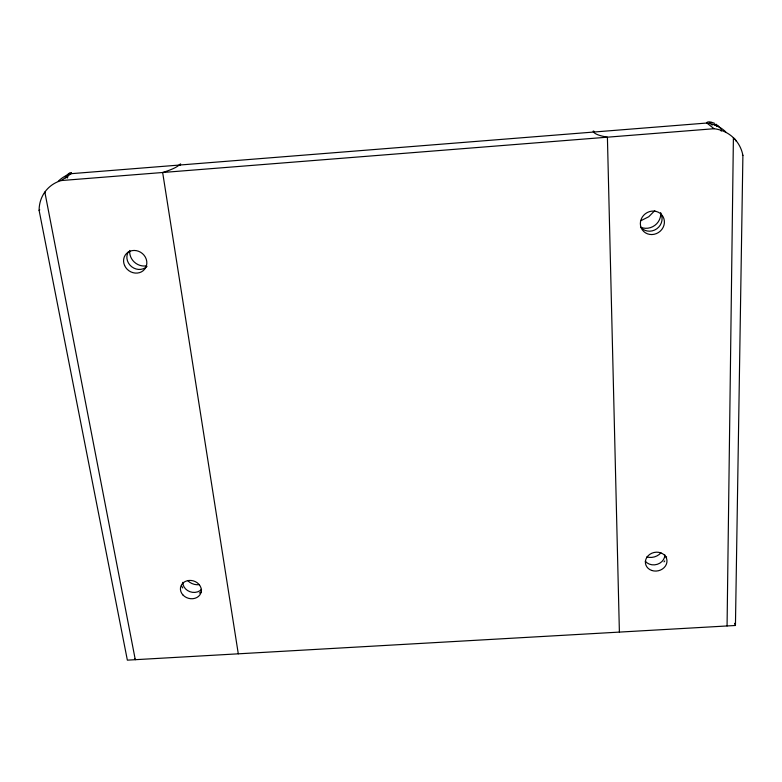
<?xml version="1.0" encoding="UTF-8"?>
<svg xmlns="http://www.w3.org/2000/svg" width="782" height="782" viewBox="0 0 782 782"><rect width="100%" height="100%" fill="white"/><g stroke="black" fill="none" stroke-linecap="round" stroke-linejoin="round"><path stroke-width="1.17" d="M727.064 625.962L733.399 137.73L734.757 139.45M71.485 172.754L71.27 173.575L61.201 180.554A37.008 33.245 41.7 0 0 39.1 210.348L127.358 660.145L735.442 625.483L742.9 155.393A38.201 35.122 -41.9 0 0 714.074 128.717L706.742 122.94L707.417 122.031M44.457 193.535L44.838 192.069L135.286 659.685A60.312 30.703 -12.3 0 1 134.719 658.718M180.231 165.237L180.622 163.946A49.11 2.004 -51.5 0 0 179.058 165.08A70.184 11.427 -7.2 0 1 162.656 172.49L238.295 653.82M66.04 176.361L66.353 175.852M654.094 211.316L648.757 216.741L641.093 220.602M67.144 174.826L69.363 173.135M39.1 210.348L39.765 209.869M716.732 126.44L717.837 125.755L721.415 129.225M69.93 172.91L70.908 172.705M61.201 180.554L714.074 128.717M708.306 121.894L709.89 121.894M710.799 122.012L714.513 123.273M594.496 131.581L593.372 131.044A50.195 2.248 42.5 0 0 593.616 132.05A72.042 12.013 -3.1 0 0 607.409 137.182L619.393 632.1M715.95 124.152L717.837 125.755M742.392 154.983L742.9 155.393M734.542 623.313L735.442 625.483M725.745 131.894A37.184 34.261 -42.6 0 0 706.85 123.028L71.123 173.682A36.05 32.482 42.3 0 0 58.308 181.219M146.361 265.86A13.773 12.58 37.4 0 1 129.773 250.435M146.996 266.398A11.886 10.84 37 0 1 131.689 266.75A11.886 10.84 37 0 1 128.356 251.853M660.682 212.626A14.105 13.167 -35.8 0 1 654.788 225.421A14.105 13.167 -35.8 0 1 640.8 227.259M660.712 213.476A12.18 11.359 -35.3 0 1 656.812 228.784A12.18 11.359 -35.3 0 1 641.044 227.601M666.567 556.794A12.659 10.958 -12 0 1 666.293 557.84M664.759 560.929A12.659 10.958 -12 0 1 663.996 561.877M660.917 552.845A12.473 10.84 -12.1 0 1 646.792 556.94M664.866 554.897A10.753 9.316 -12 0 1 657.33 564.301A10.753 9.316 -12 0 1 645.287 561.193M201.326 591.886A12.326 10.567 15.7 0 1 199.332 593M182.695 587.966A12.326 10.567 15.7 0 1 181.707 586.021M199.488 584.623A12.15 10.459 15.8 0 1 187.69 580.576M201.551 589.335A10.479 8.983 15.7 0 1 189.811 591.661A10.479 8.983 15.7 0 1 182.861 582.316M720.75 130.496A87.701 61.846 -4.6 0 1 721.346 131.112M711.2 124.641A52.394 9.14 29.5 0 1 712.598 124.924M710.027 122.491A90.106 28.035 73.7 0 1 710.965 122.715M714.23 124.387A86.587 31.075 -79.2 0 1 715.55 125.56M735.315 139.284A89.588 32.267 -16.6 0 1 735.794 140.887M654.847 210.759A21.72 20.596 -30.6 0 1 654.348 211.482M65.326 177.993A50.674 5.591 -39.3 0 1 66.48 177.338M69.275 174.142A87.408 17.663 -82.6 0 1 69.852 173.741M67.311 178.061A84.241 21.554 71.1 0 1 67.907 176.654M124.602 265.518A12.013 10.938 36.8 0 0 144.66 269.194A12.013 10.938 36.8 0 0 136.351 250.651A12.013 10.938 36.8 0 0 124.602 265.518M651.924 234.551A12.307 11.466 -35 0 0 663.028 216.653A12.307 11.466 -35 0 0 642.198 217.22A12.307 11.466 -35 0 0 651.924 234.551M651.709 570.449A10.86 9.384 -11.9 0 0 666.938 560.166A10.86 9.384 -11.9 0 0 649.91 554.272A10.86 9.384 -11.9 0 0 651.709 570.449M182.988 595.024A10.577 9.052 15.7 0 0 200.788 593.255A10.577 9.052 15.7 0 0 188.882 580.469A10.577 9.052 15.7 0 0 182.988 595.024"/></g></svg>
